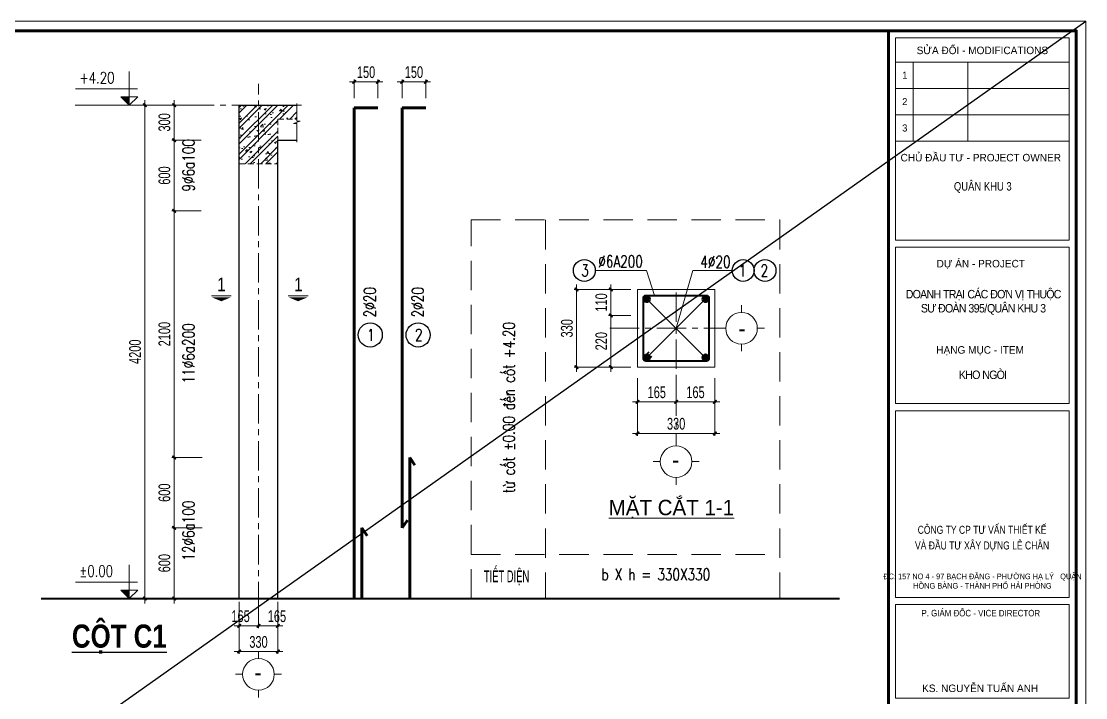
# Model space of a CAD drawing. Header units: millimetres. Extents: x -178395 to 493851, y -561170 to -280028.
# Drawn here: x 97389 to 120051, y -465061 to -450665 of the extents above; entities that cross this region are included whole.
import ezdxf
from ezdxf.enums import TextEntityAlignment as Align

# ---------------------------------------------------------------- set-up
doc = ezdxf.new("R2010")
doc.units = ezdxf.units.MM
doc.header["$MEASUREMENT"] = 0
doc.header["$PDMODE"] = 32
for name, pattern in [('CENTERX2', [4, 2.5, -0.5, 0.5, -0.5]), ('DASHDOT', [1, 0.5, -0.25, 0, -0.25]), ('HIDDEN', [0.375, 0.25, -0.125])]:
    doc.linetypes.add(name, pattern=pattern)
doc.layers.get('Defpoints').update_dxf_attribs({"color": 1})
for name, color, linetype, lineweight in [('08. Net Text', 3, 'Continuous', 13), ('7', 7, 'Continuous', 13), ('EG Dim', 8, 'Continuous', 15), ('EG Khac', 4, 'Continuous', 9), ('EG Net dam3', 1, 'Continuous', 60), ('EG Text1', 3, 'Continuous', 20), ('EG Text2', 7, 'Continuous', 20), ('ISO', 153, 'Continuous', 13), ('Khac', 156, 'Continuous', 9), ('Khungten_LCDI', 7, 'Continuous', 5), ('KICHTHUOC', 8, 'Continuous', 18), ('LC Dim', 8, 'Continuous', 18), ('LC Hatch @ 1', 252, 'Continuous', 9), ('LC ISO', 153, 'Continuous', 13), ('LC Khac', 4, 'Continuous', 9), ('LC MANH DUT', 35, 'HIDDEN', 5), ('LC Net dam2', 6, 'Continuous', 40), ('LC Net dam3', 1, 'Continuous', 60), ('LC Net manh', 133, 'Continuous', 5), ('LC Net thay', 63, 'Continuous', 25), ('LC Net truc', 79, 'DASHDOT', 13), ('LC Text1', 3, 'Continuous', 20), ('LC Text2', 7, 'Continuous', 25), ('TEXT2', 7, 'Continuous', 18)]:
    doc.layers.add(name, color=color, linetype=linetype, lineweight=lineweight)
doc.layers.add('KCS_Plotter', color=11, linetype='Continuous', plot=False)
doc.styles.add('EG 1', font='VHAVANB.TTF')
doc.styles.add('EG Hai', font='VHARIALN.TTF', dxfattribs={"width": 0.7})
doc.styles.add('EG Huy', font='vnsimli.shx', dxfattribs={"width": 0.75})
doc.styles.add('HOATBIF', font='hoatbif.shx', dxfattribs={"width": 0.7})
doc.styles.add('Khungten', font='VHAVAN.TTF', dxfattribs={"width": 0.9, "height": 5000})
doc.styles.add('LC 1', font='VHAVANB.TTF')
doc.styles.add('LC 3', font='vnsimli.shx', dxfattribs={"width": 0.75})
doc.styles.add('LC3', font='VHARIALB.TTF', dxfattribs={"width": 0.8})
doc.styles.add('RMS2', font='romans.shx', dxfattribs={"width": 0.75})
doc.styles.add('Text Khung Ten', font='VHAVAN.TTF')
doc.styles.add('Title', font='VHBLACK.TTF', dxfattribs={"width": 0.8})
doc.styles.add('VNAVANTH', font='VHAVANB.TTF', dxfattribs={"width": 0.6})
doc.dimstyles.new('1-100(1-40)', dxfattribs={"dimscale": 40, "dimtxt": 2.5, "dimasz": 0.35, "dimexe": 0.5, "dimexo": 0, "dimgap": 0.8, "dimtad": 1, "dimdec": 0, "dimzin": 0, "dimdsep": 46, "dimtxsty": 'HOATBIF', "dimblk1": 'DOT', "dimblk2": 'DOT', "dimsah": 1, "dimcen": -1, "dimdle": 1, "dimclrd": 256, "dimclre": 256, "dimclrt": 4, "dimadec": 3, "dimazin": 2, "dimtfac": 0.333333, "dimtdec": 0, "dimtix": 1, "dimtmove": 2, "dimatfit": 3, "dimldrblk": 'DOT', "dimfxl": 1, "dimtvp": 0.833333, "dimtolj": 1, "dimtzin": 0, "dimarcsym": 0})

# ---------------------------------------------------------------- blocks, each defined once
blk = doc.blocks.new('catngang')
at = {"layer": 'EG Khac', "color": 1, "ltscale": 2}
blk.add_line((0, 0), (-4.41, 0), dxfattribs=at)
blk.add_lwpolyline([(-2.21, -1.22, 0, 4.29, 0), (-2.21, -0.33, 2.5, 2.5, 0)], format="xyseb", dxfattribs=at)
at = {"layer": 'EG Khac', "color": 7, "style": 'EG 1'}
blk.add_attdef('MC', text='', height=3, dxfattribs=at).set_placement((-2.21, 2.5), align=Align.MIDDLE_CENTER)
blk = doc.blocks.new('TIEUDE2')
at = {"layer": 'LC Text2', "color": 7, "style": 'LC 1'}
blk.add_attdef('%%UTIªU§Ò', text='', height=3.5, dxfattribs=at).set_placement((0, 0), align=Align.BOTTOM_CENTER)
blk.add_attdef('TL', text='', height=2.2, dxfattribs=at).set_placement((0, -1.8), align=Align.TOP_CENTER)
blk = doc.blocks.new('CT')
at = {"layer": 'LC Khac'}
blk.add_hatch(color=252, dxfattribs=at).paths.add_polyline_path([(3.25, 1.6), (1.64, 1.6), (1.64, 0)])
at = {"layer": 'LC Khac', "color": 9, "ltscale": 50}
for p, q in [((0.05, 3.14), (12, 3.14)), ((12.09, 0), (0, 0))]:
    blk.add_line(p, q, dxfattribs=at)
for points in [[(1.64, 6.43), (1.64, 0)], [(1.64, 0), (0.03, 1.6), (1.64, 1.6)], [(1.64, 0), (3.25, 1.6), (1.64, 1.6)]]:
    blk.add_lwpolyline(points, dxfattribs=at)
at = {"layer": 'LC Khac', "color": 3, "style": 'LC 3', "width": 0.75}
blk.add_attdef('CT', (1.91, 3.5), '', height=2.2, dxfattribs=at)
blk = doc.blocks.new('DOT')
at = {"layer": 'LC Dim'}
blk.add_line((-3, 0), (3, 0), dxfattribs=at)
at = {"layer": 'LC Dim', "color": 4}
blk.add_line((-1, -1), (1, 1), dxfattribs=at)
blk.add_lwpolyline([(0.5, 1), (-1, -0.5), (-0.5, -1), (1, 0.5)], close=True, dxfattribs=at)
blk = doc.blocks.new('*D989')
at = {"layer": 'Defpoints', "color": 0, "ltscale": 2, "transparency": 16777216}
for p in [(-1315.9, 79.3), (-1076.4, 79.3), (-1076.4, -520.7)]:
    blk.add_point(p, dxfattribs=at)
at = {"layer": 'LC Dim', "lineweight": -2, "ltscale": 2, "transparency": 16777216}
for p, q in [((-1076.4, 79.3), (-1335.9, 79.3)), ((-1315.9, -506.7), (-1315.9, 65.3)), ((-1076.4, -520.7), (-1335.9, -520.7))]:
    blk.add_line(p, q, dxfattribs=at)
at = {"layer": 'LC Dim', "lineweight": -2, "ltscale": 2, "transparency": 16777216, "xscale": 14, "yscale": 14, "zscale": 14}
for p, rotation in [((-1315.9, 79.3), 90), ((-1315.9, -520.7), 270)]:
    blk.add_blockref('DOT', p, dxfattribs=dict(at, rotation=rotation))
at = {"layer": 'LC Dim', "color": 4, "ltscale": 2, "transparency": 16777216, "insert": (-1397.9, -220.7), "char_height": 100, "attachment_point": 5, "rotation": 90, "style": 'HOATBIF'}
blk.add_mtext('\\A1;600', dxfattribs=at)
blk = doc.blocks.new('_Dot')
at = {"color": 0, "linetype": 'ByBlock', "lineweight": -2}
blk.add_line((-0.5, 0), (-1, 0), dxfattribs=at)
at = {"color": 0, "linetype": 'ByBlock', "const_width": 0.5}
blk.add_lwpolyline([(-0.25, 0, 1), (0.25, 0, 1)], format="xyb", close=True, dxfattribs=at)
blk = doc.blocks.new('*D990')
at = {"layer": 'Defpoints', "color": 0, "ltscale": 2, "transparency": 16777216}
for p in [(-1315.9, 3379.3), (-1086.4, 3379.3), (-1086.4, 2779.3)]:
    blk.add_point(p, dxfattribs=at)
at = {"layer": 'LC Dim', "lineweight": -2, "ltscale": 2, "transparency": 16777216}
for p, q in [((-1086.4, 3379.3), (-1335.9, 3379.3)), ((-1315.9, 2793.3), (-1315.9, 3365.3)), ((-1086.4, 2779.3), (-1335.9, 2779.3))]:
    blk.add_line(p, q, dxfattribs=at)
at = {"layer": 'LC Dim', "lineweight": -2, "ltscale": 2, "transparency": 16777216, "xscale": 14, "yscale": 14, "zscale": 14}
for p, rotation in [((-1315.9, 3379.3), 90), ((-1315.9, 2779.3), 270)]:
    blk.add_blockref('DOT', p, dxfattribs=dict(at, rotation=rotation))
at = {"layer": 'LC Dim', "color": 4, "ltscale": 2, "transparency": 16777216, "insert": (-1397.9, 3079.3), "char_height": 100, "attachment_point": 5, "rotation": 90, "style": 'HOATBIF'}
blk.add_mtext('\\A1;600', dxfattribs=at)
blk = doc.blocks.new('*D991')
at = {"layer": 'Defpoints', "color": 0, "ltscale": 2, "transparency": 16777216}
for p in [(-1086.4, 2779.3), (-1315.9, 679.3), (-1086.4, 679.3)]:
    blk.add_point(p, dxfattribs=at)
at = {"layer": 'LC Dim', "lineweight": -2, "ltscale": 2, "transparency": 16777216}
for p, q in [((-1086.4, 2779.3), (-1335.9, 2779.3)), ((-1315.9, 2765.3), (-1315.9, 693.3)), ((-1086.4, 679.3), (-1335.9, 679.3))]:
    blk.add_line(p, q, dxfattribs=at)
at = {"layer": 'LC Dim', "lineweight": -2, "ltscale": 2, "transparency": 16777216, "xscale": 14, "yscale": 14, "zscale": 14}
for p, rotation in [((-1315.9, 2779.3), 90), ((-1315.9, 679.3), 270)]:
    blk.add_blockref('DOT', p, dxfattribs=dict(at, rotation=rotation))
at = {"layer": 'LC Dim', "color": 4, "ltscale": 2, "transparency": 16777216, "insert": (-1397.9, 1729.3), "char_height": 100, "attachment_point": 5, "rotation": 90, "style": 'HOATBIF'}
blk.add_mtext('\\A1;2100', dxfattribs=at)
blk = doc.blocks.new('*D992')
at = {"layer": 'Defpoints', "color": 0, "ltscale": 2, "transparency": 16777216}
for p in [(-1086.4, 3679.3), (-1565.9, -520.7), (-1086.4, -520.7)]:
    blk.add_point(p, dxfattribs=at)
at = {"layer": 'LC Dim', "lineweight": -2, "ltscale": 2, "transparency": 16777216}
for p, q in [((-1086.4, 3679.3), (-1585.9, 3679.3)), ((-1565.9, 3665.3), (-1565.9, -506.7)), ((-1086.4, -520.7), (-1585.9, -520.7))]:
    blk.add_line(p, q, dxfattribs=at)
at = {"layer": 'LC Dim', "lineweight": -2, "ltscale": 2, "transparency": 16777216, "xscale": 14, "yscale": 14, "zscale": 14}
for p, rotation in [((-1565.9, 3679.3), 90), ((-1565.9, -520.7), 270)]:
    blk.add_blockref('DOT', p, dxfattribs=dict(at, rotation=rotation))
at = {"layer": 'LC Dim', "color": 4, "ltscale": 2, "transparency": 16777216, "insert": (-1647.9, 1579.3), "char_height": 100, "attachment_point": 5, "rotation": 90, "style": 'HOATBIF'}
blk.add_mtext('\\A1;4200', dxfattribs=at)
blk = doc.blocks.new('*D993')
at = {"layer": 'Defpoints', "color": 0, "ltscale": 2, "transparency": 16777216}
for p in [(-762, -551.2), (-597, -551.2), (-597, -754.7)]:
    blk.add_point(p, dxfattribs=at)
at = {"layer": 'LC Dim', "lineweight": -2, "ltscale": 2, "transparency": 16777216}
for p, q in [((-762, -551.2), (-762, -774.7)), ((-597, -551.2), (-597, -774.7)), ((-748, -754.7), (-611, -754.7))]:
    blk.add_line(p, q, dxfattribs=at)
at = {"layer": 'LC Dim', "lineweight": -2, "ltscale": 2, "transparency": 16777216, "xscale": 14, "yscale": 14, "zscale": 14, "rotation": 180}
blk.add_blockref('DOT', (-762, -754.7), dxfattribs=at)
at = {"layer": 'LC Dim', "lineweight": -2, "ltscale": 2, "transparency": 16777216, "xscale": 14, "yscale": 14, "zscale": 14}
blk.add_blockref('DOT', (-597, -754.7), dxfattribs=at)
at = {"layer": 'LC Dim', "color": 4, "ltscale": 2, "transparency": 16777216, "insert": (-749.4, -672.7), "char_height": 100, "attachment_point": 5, "style": 'HOATBIF'}
blk.add_mtext('\\A1;165', dxfattribs=at)
blk = doc.blocks.new('*D994')
at = {"layer": 'Defpoints', "color": 0, "ltscale": 2, "transparency": 16777216}
for p in [(-597, -551.2), (-432, -551.2), (-432, -754.7)]:
    blk.add_point(p, dxfattribs=at)
at = {"layer": 'LC Dim', "lineweight": -2, "ltscale": 2, "transparency": 16777216}
for p, q in [((-597, -551.2), (-597, -774.7)), ((-432, -551.2), (-432, -774.7)), ((-583, -754.7), (-446, -754.7))]:
    blk.add_line(p, q, dxfattribs=at)
at = {"layer": 'LC Dim', "lineweight": -2, "ltscale": 2, "transparency": 16777216, "xscale": 14, "yscale": 14, "zscale": 14, "rotation": 180}
blk.add_blockref('DOT', (-597, -754.7), dxfattribs=at)
at = {"layer": 'LC Dim', "lineweight": -2, "ltscale": 2, "transparency": 16777216, "xscale": 14, "yscale": 14, "zscale": 14}
blk.add_blockref('DOT', (-432, -754.7), dxfattribs=at)
at = {"layer": 'LC Dim', "color": 4, "ltscale": 2, "transparency": 16777216, "insert": (-439.9, -672.7), "char_height": 100, "attachment_point": 5, "style": 'HOATBIF'}
blk.add_mtext('\\A1;165', dxfattribs=at)
blk = doc.blocks.new('*D995')
at = {"layer": 'Defpoints', "color": 0, "ltscale": 2, "transparency": 16777216}
for p in [(-762, -551.2), (-432, -551.2), (-432, -973.7)]:
    blk.add_point(p, dxfattribs=at)
at = {"layer": 'LC Dim', "lineweight": -2, "ltscale": 2, "transparency": 16777216}
for p, q in [((-762, -551.2), (-762, -993.7)), ((-432, -551.2), (-432, -993.7)), ((-748, -973.7), (-446, -973.7))]:
    blk.add_line(p, q, dxfattribs=at)
at = {"layer": 'LC Dim', "lineweight": -2, "ltscale": 2, "transparency": 16777216, "xscale": 14, "yscale": 14, "zscale": 14, "rotation": 180}
blk.add_blockref('DOT', (-762, -973.7), dxfattribs=at)
at = {"layer": 'LC Dim', "lineweight": -2, "ltscale": 2, "transparency": 16777216, "xscale": 14, "yscale": 14, "zscale": 14}
blk.add_blockref('DOT', (-432, -973.7), dxfattribs=at)
at = {"layer": 'LC Dim', "color": 4, "ltscale": 2, "transparency": 16777216, "insert": (-597, -891.7), "char_height": 100, "attachment_point": 5, "style": 'HOATBIF'}
blk.add_mtext('\\A1;330', dxfattribs=at)
blk = doc.blocks.new('TTRUC')
at = {"layer": 'LC ISO'}
for p, q in [((0, 6.95), (0, 10.13)), ((-6.95, 0), (-10.13, 0)), ((6.95, 0), (10.13, 0)), ((0, -6.95), (0, -10.13))]:
    blk.add_line(p, q, dxfattribs=at)
at = {"layer": 'LC Net manh'}
blk.add_circle((0, 0), 6.95, dxfattribs=at)
blk = doc.blocks.new('theptron1')
at = {"layer": 'LC Net dam3'}
for p, q in [((-0.5, 0), (0.5, 0)), ((-0.35, 0.35), (0.35, -0.35)), ((0.35, 0.35), (-0.35, -0.35)), ((0, 0.5), (0, -0.5))]:
    blk.add_line(p, q, dxfattribs=at)
blk.add_circle((0, 0), 0.5, dxfattribs=at)
blk = doc.blocks.new('*D996')
at = {"layer": 'Defpoints', "color": 0, "ltscale": 2, "transparency": 16777216}
for p in [(2404.5, 1888.9), (2573, 1888.9), (2573, 1448.9)]:
    blk.add_point(p, dxfattribs=at)
at = {"layer": 'LC Dim', "lineweight": -2, "ltscale": 2, "transparency": 16777216}
for p, q in [((2573, 1888.9), (2384.5, 1888.9)), ((2404.5, 1462.9), (2404.5, 1874.9)), ((2573, 1448.9), (2384.5, 1448.9))]:
    blk.add_line(p, q, dxfattribs=at)
at = {"layer": 'LC Dim', "lineweight": -2, "ltscale": 2, "transparency": 16777216, "xscale": 14, "yscale": 14, "zscale": 14}
for p, rotation in [((2404.5, 1888.9), 90), ((2404.5, 1448.9), 270)]:
    blk.add_blockref('DOT', p, dxfattribs=dict(at, rotation=rotation))
at = {"layer": 'LC Dim', "color": 4, "ltscale": 2, "transparency": 16777216, "insert": (2322.5, 1668.9), "char_height": 100, "attachment_point": 5, "rotation": 90, "style": 'HOATBIF'}
blk.add_mtext('\\A1;220', dxfattribs=at)
blk = doc.blocks.new('*D997')
at = {"layer": 'Defpoints', "color": 0, "ltscale": 2, "transparency": 16777216}
for p in [(2404.5, 2108.9), (2573, 2108.9), (2573, 1888.9)]:
    blk.add_point(p, dxfattribs=at)
at = {"layer": 'LC Dim', "lineweight": -2, "ltscale": 2, "transparency": 16777216}
for p, q in [((2573, 2108.9), (2384.5, 2108.9)), ((2404.5, 2122.9), (2404.5, 2136.9)), ((2404.5, 1888.9), (2404.5, 2108.9)), ((2573, 1888.9), (2384.5, 1888.9)), ((2404.5, 1874.9), (2404.5, 1860.9))]:
    blk.add_line(p, q, dxfattribs=at)
at = {"layer": 'LC Dim', "lineweight": -2, "ltscale": 2, "transparency": 16777216, "xscale": 14, "yscale": 14, "zscale": 14}
for p, rotation in [((2404.5, 2108.9), 270), ((2404.5, 1888.9), 90)]:
    blk.add_blockref('DOT', p, dxfattribs=dict(at, rotation=rotation))
at = {"layer": 'LC Dim', "color": 4, "ltscale": 2, "transparency": 16777216, "insert": (2322.5, 1998.9), "char_height": 100, "attachment_point": 5, "rotation": 90, "style": 'HOATBIF'}
blk.add_mtext('\\A1;110', dxfattribs=at)
blk = doc.blocks.new('*D998')
at = {"layer": 'Defpoints', "color": 0, "ltscale": 2, "transparency": 16777216}
for p in [(2111.6, 2108.9), (2573, 2108.9), (2573, 1448.9)]:
    blk.add_point(p, dxfattribs=at)
at = {"layer": 'LC Dim', "lineweight": -2, "ltscale": 2, "transparency": 16777216}
for p, q in [((2573, 2108.9), (2091.6, 2108.9)), ((2111.6, 1462.9), (2111.6, 2094.9)), ((2573, 1448.9), (2091.6, 1448.9))]:
    blk.add_line(p, q, dxfattribs=at)
at = {"layer": 'LC Dim', "lineweight": -2, "ltscale": 2, "transparency": 16777216, "xscale": 14, "yscale": 14, "zscale": 14}
for p, rotation in [((2111.6, 2108.9), 90), ((2111.6, 1448.9), 270)]:
    blk.add_blockref('DOT', p, dxfattribs=dict(at, rotation=rotation))
at = {"layer": 'LC Dim', "color": 4, "ltscale": 2, "transparency": 16777216, "insert": (2029.6, 1778.9), "char_height": 100, "attachment_point": 5, "rotation": 90, "style": 'HOATBIF'}
blk.add_mtext('\\A1;330', dxfattribs=at)
blk = doc.blocks.new('*D999')
at = {"layer": 'Defpoints', "color": 0, "ltscale": 2, "transparency": 16777216}
for p in [(2959.7, 1355.1), (3289.7, 1355.1), (2959.7, 1151.6)]:
    blk.add_point(p, dxfattribs=at)
at = {"layer": 'LC Dim', "lineweight": -2, "ltscale": 2, "transparency": 16777216}
for p, q in [((2959.7, 1355.1), (2959.7, 1131.6)), ((3289.7, 1355.1), (3289.7, 1131.6)), ((3275.7, 1151.6), (2973.7, 1151.6))]:
    blk.add_line(p, q, dxfattribs=at)
at = {"layer": 'LC Dim', "lineweight": -2, "ltscale": 2, "transparency": 16777216, "xscale": 14, "yscale": 14, "zscale": 14, "rotation": 180}
blk.add_blockref('DOT', (2959.7, 1151.6), dxfattribs=at)
at = {"layer": 'LC Dim', "lineweight": -2, "ltscale": 2, "transparency": 16777216, "xscale": 14, "yscale": 14, "zscale": 14}
blk.add_blockref('DOT', (3289.7, 1151.6), dxfattribs=at)
at = {"layer": 'LC Dim', "color": 4, "ltscale": 2, "transparency": 16777216, "insert": (3124.7, 1233.6), "char_height": 100, "attachment_point": 5, "style": 'HOATBIF'}
blk.add_mtext('\\A1;165', dxfattribs=at)
blk = doc.blocks.new('*D1000')
at = {"layer": 'Defpoints', "color": 0, "ltscale": 2, "transparency": 16777216}
for p in [(2629.7, 1355.1), (2959.7, 1355.1), (2629.7, 1151.6)]:
    blk.add_point(p, dxfattribs=at)
at = {"layer": 'LC Dim', "lineweight": -2, "ltscale": 2, "transparency": 16777216}
for p, q in [((2629.7, 1355.1), (2629.7, 1131.6)), ((2959.7, 1355.1), (2959.7, 1131.6)), ((2945.7, 1151.6), (2643.7, 1151.6))]:
    blk.add_line(p, q, dxfattribs=at)
at = {"layer": 'LC Dim', "lineweight": -2, "ltscale": 2, "transparency": 16777216, "xscale": 14, "yscale": 14, "zscale": 14, "rotation": 180}
blk.add_blockref('DOT', (2629.7, 1151.6), dxfattribs=at)
at = {"layer": 'LC Dim', "lineweight": -2, "ltscale": 2, "transparency": 16777216, "xscale": 14, "yscale": 14, "zscale": 14}
blk.add_blockref('DOT', (2959.7, 1151.6), dxfattribs=at)
at = {"layer": 'LC Dim', "color": 4, "ltscale": 2, "transparency": 16777216, "insert": (2794.7, 1233.6), "char_height": 100, "attachment_point": 5, "style": 'HOATBIF'}
blk.add_mtext('\\A1;165', dxfattribs=at)
blk = doc.blocks.new('*D1001')
at = {"layer": 'Defpoints', "color": 0, "ltscale": 2, "transparency": 16777216}
for p in [(2629.7, 1355.1), (3289.7, 1355.1), (2629.7, 883.7)]:
    blk.add_point(p, dxfattribs=at)
at = {"layer": 'LC Dim', "lineweight": -2, "ltscale": 2, "transparency": 16777216}
for p, q in [((2629.7, 1355.1), (2629.7, 863.7)), ((3289.7, 1355.1), (3289.7, 863.7)), ((3275.7, 883.7), (2643.7, 883.7))]:
    blk.add_line(p, q, dxfattribs=at)
at = {"layer": 'LC Dim', "lineweight": -2, "ltscale": 2, "transparency": 16777216, "xscale": 14, "yscale": 14, "zscale": 14, "rotation": 180}
blk.add_blockref('DOT', (2629.7, 883.7), dxfattribs=at)
at = {"layer": 'LC Dim', "lineweight": -2, "ltscale": 2, "transparency": 16777216, "xscale": 14, "yscale": 14, "zscale": 14}
blk.add_blockref('DOT', (3289.7, 883.7), dxfattribs=at)
at = {"layer": 'LC Dim', "color": 4, "ltscale": 2, "transparency": 16777216, "insert": (2959.7, 965.7), "char_height": 100, "attachment_point": 5, "style": 'HOATBIF'}
blk.add_mtext('\\A1;330', dxfattribs=at)
blk = doc.blocks.new('*D1004')
at = {"layer": 'Defpoints', "color": 0, "ltscale": 2, "transparency": 16777216}
for p in [(-1315.9, 3679.3), (-1086.4, 3679.3), (-1086.4, 3379.3)]:
    blk.add_point(p, dxfattribs=at)
at = {"layer": 'LC Dim', "lineweight": -2, "ltscale": 2, "transparency": 16777216}
for p, q in [((-1086.4, 3679.3), (-1335.9, 3679.3)), ((-1315.9, 3393.3), (-1315.9, 3665.3)), ((-1086.4, 3379.3), (-1335.9, 3379.3))]:
    blk.add_line(p, q, dxfattribs=at)
at = {"layer": 'LC Dim', "lineweight": -2, "ltscale": 2, "transparency": 16777216, "xscale": 14, "yscale": 14, "zscale": 14}
for p, rotation in [((-1315.9, 3679.3), 90), ((-1315.9, 3379.3), 270)]:
    blk.add_blockref('DOT', p, dxfattribs=dict(at, rotation=rotation))
at = {"layer": 'LC Dim', "color": 4, "ltscale": 2, "transparency": 16777216, "insert": (-1397.9, 3531.9), "char_height": 100, "attachment_point": 5, "rotation": 90, "style": 'HOATBIF'}
blk.add_mtext('\\A1;300', dxfattribs=at)
blk = doc.blocks.new('*D1005')
at = {"layer": 'Defpoints', "color": 0, "ltscale": 2, "transparency": 16777216}
for p in [(218.7, 3876.8), (218.7, 3737.8), (419, 3737.8)]:
    blk.add_point(p, dxfattribs=at)
at = {"layer": 'LC Dim', "lineweight": -2, "ltscale": 2, "transparency": 16777216}
for p, q in [((204.7, 3876.8), (190.7, 3876.8)), ((218.7, 3737.8), (218.7, 3896.8)), ((419, 3876.8), (218.7, 3876.8)), ((419, 3737.8), (419, 3896.8)), ((433, 3876.8), (447, 3876.8))]:
    blk.add_line(p, q, dxfattribs=at)
at = {"layer": 'LC Dim', "lineweight": -2, "ltscale": 2, "transparency": 16777216, "xscale": 14, "yscale": 14, "zscale": 14}
blk.add_blockref('DOT', (218.7, 3876.8), dxfattribs=at)
at = {"layer": 'LC Dim', "lineweight": -2, "ltscale": 2, "transparency": 16777216, "xscale": 14, "yscale": 14, "zscale": 14, "rotation": 180}
blk.add_blockref('DOT', (419, 3876.8), dxfattribs=at)
at = {"layer": 'LC Dim', "color": 4, "ltscale": 2, "transparency": 16777216, "insert": (318.9, 3958.8), "char_height": 100, "attachment_point": 5, "style": 'HOATBIF'}
blk.add_mtext('\\A1;150', dxfattribs=at)
blk = doc.blocks.new('TIEUDE1')
at = {"layer": 'LC Text2', "color": 7, "style": 'LC 1'}
blk.add_attdef('TIªU§Ò', text='', height=5, dxfattribs=at).set_placement((0, 0), align=Align.BOTTOM_CENTER)
blk.add_attdef('TL', text='', height=3, dxfattribs=at).set_placement((0, -2), align=Align.TOP_CENTER)
blk = doc.blocks.new('*D1006')
at = {"layer": 'Defpoints', "color": 0, "ltscale": 2, "transparency": 16777216}
for p in [(626.6, 3876.8), (626.6, 3737.8), (826.9, 3737.8)]:
    blk.add_point(p, dxfattribs=at)
at = {"layer": 'LC Dim', "lineweight": -2, "ltscale": 2, "transparency": 16777216}
for p, q in [((612.6, 3876.8), (598.6, 3876.8)), ((626.6, 3737.8), (626.6, 3896.8)), ((826.9, 3876.8), (626.6, 3876.8)), ((826.9, 3737.8), (826.9, 3896.8)), ((840.9, 3876.8), (854.9, 3876.8))]:
    blk.add_line(p, q, dxfattribs=at)
at = {"layer": 'LC Dim', "lineweight": -2, "ltscale": 2, "transparency": 16777216, "xscale": 14, "yscale": 14, "zscale": 14}
blk.add_blockref('DOT', (626.6, 3876.8), dxfattribs=at)
at = {"layer": 'LC Dim', "lineweight": -2, "ltscale": 2, "transparency": 16777216, "xscale": 14, "yscale": 14, "zscale": 14, "rotation": 180}
blk.add_blockref('DOT', (826.9, 3876.8), dxfattribs=at)
at = {"layer": 'LC Dim', "color": 4, "ltscale": 2, "transparency": 16777216, "insert": (726.8, 3958.8), "char_height": 100, "attachment_point": 5, "style": 'HOATBIF'}
blk.add_mtext('\\A1;150', dxfattribs=at)
blk = doc.blocks.new('*D1007')
at = {"layer": 'Defpoints', "color": 0, "ltscale": 2, "transparency": 16777216}
for p in [(-1315.9, 679.3), (-1076.4, 679.3), (-1076.4, 79.3)]:
    blk.add_point(p, dxfattribs=at)
at = {"layer": 'LC Dim', "lineweight": -2, "ltscale": 2, "transparency": 16777216}
for p, q in [((-1076.4, 679.3), (-1335.9, 679.3)), ((-1315.9, 93.3), (-1315.9, 665.3)), ((-1076.4, 79.3), (-1335.9, 79.3))]:
    blk.add_line(p, q, dxfattribs=at)
at = {"layer": 'LC Dim', "lineweight": -2, "ltscale": 2, "transparency": 16777216, "xscale": 14, "yscale": 14, "zscale": 14}
for p, rotation in [((-1315.9, 679.3), 90), ((-1315.9, 79.3), 270)]:
    blk.add_blockref('DOT', p, dxfattribs=dict(at, rotation=rotation))
at = {"layer": 'LC Dim', "color": 4, "ltscale": 2, "transparency": 16777216, "insert": (-1397.9, 379.3), "char_height": 100, "attachment_point": 5, "rotation": 90, "style": 'HOATBIF'}
blk.add_mtext('\\A1;600', dxfattribs=at)
blk = doc.blocks.new('lcdi fix')
at = {"layer": 'Defpoints', "lineweight": 0}
blk.add_lwpolyline([(-1200, -14850), (-1200, 14850), (40800, 14850), (40800, -14850)], close=True, dxfattribs=at)
at = {"layer": 'Khungten_LCDI', "color": 5, "lineweight": 60}
blk.add_line((36600, 14650), (36600, -14650), dxfattribs=at)
at = {"layer": 'Khungten_LCDI', "color": 5, "lineweight": 25}
blk.add_line((40600, -14650), (40600, 14650), dxfattribs=at)
at = {"layer": 'Khungten_LCDI', "color": 9, "lineweight": 15}
for p, q in [((36750, 13981), (40450, 13981)), ((37123, 13981), (37123, 12297)), ((38293, 13981), (38293, 12297)), ((36750, 13420), (40450, 13420)), ((36750, 12858), (40450, 12858)), ((36750, 12297), (40450, 12297))]:
    blk.add_line(p, q, dxfattribs=at)
at = {"layer": 'Khungten_LCDI', "color": 5, "lineweight": 60}
blk.add_lwpolyline([(0, -14650), (0, 14650), (40600, 14650), (40600, -14650)], close=True, dxfattribs=at)
at = {"layer": 'Khungten_LCDI', "color": 9, "lineweight": 15}
for points in [[(36750, 10190), (40450, 10190), (40450, 14500), (36750, 14500)], [(36750, 6712), (40450, 6712), (40450, 10040), (36750, 10040)], [(36750, 2587), (40450, 2587), (40450, 6562), (36750, 6562)], [(36750, 446), (40450, 446), (40450, 2437), (36750, 2437)]]:
    blk.add_lwpolyline(points, close=True, dxfattribs=at)
at = {"color": 7}
for s, style, p in [('söa ®æi - modifications', 'Khungten', (38600, 14151)), ('chñ ®Çu t\xad - project owner', 'Khungten', (38566, 11868)), ('dù ¸n - project', 'Khungten', (38566, 9612)), ('h¹ng môc - item', 'Khungten', (38552, 7776)), ('ks. nguyÔn tuÊn anh', 'VNAVANTH', (38553, 574))]:
    blk.add_text(s, height=160, dxfattribs=dict(at, style=style)).set_placement(p, align=Align.CENTER)
for s, height, style, width, p in [('c«ng ty cp t\xad vÊn thiÕt kÕ', 170, 'Title', 0.8, (38594, 3942)), ('vµ ®Çu t\xad x©y dùng lª ch©n', 170, 'Title', 0.8, (38594, 3609)), ('P. gi¸m ®èc - VICE director', 140, 'Khungten', 0.9, (38566, 2184))]:
    blk.add_text(s, height=height, dxfattribs=dict(at, style=style, width=width)).set_placement(p, align=Align.CENTER)
at = {"color": 4, "char_height": 180, "attachment_point": 5, "style": 'Khungten'}
for s, insert, width in [('{\\f.VnArialH|b0|i0|c0|p34;\\W0.8;qu©n khu 3}', (38609, 11313), 2315.24), ('{\\f.VnArialH|b0|i0|c0|p34;\\W0.9;\\T0.9;doanh tr¹i c¸c ®¬n vÞ thuéc s\xad ®oµn 395/qu©n khu 3}', (38617, 8868), 3461.97), ('{\\f.VnArialH|b0|i0|c0|p34;\\T0.9;kho ngßi}', (38609, 7325), 3712.56)]:
    blk.add_mtext(s, dxfattribs=dict(at, insert=insert, width=width))
at = {"color": 7, "insert": (38600, 3096), "char_height": 120, "attachment_point": 2, "style": 'Khungten'}
blk.add_mtext_dynamic_manual_height_columns('®c: 157 no 4 - 97 b¹ch ®»ng - ph\xadêng h¹ lý   quËn hång bµng - thµnh phè h¶i phßng ', width=3886.57, gutter_width=25, heights=[0], dxfattribs=at)
at = {"color": 7, "style": 'Khungten', "width": 0.8}
for tag, p in [('REVISION', (39499, -10746)), ('NGAYHT', (39546, -11609))]:
    blk.add_attdef(tag, text='', height=200, dxfattribs=at).set_placement(p, align=Align.CENTER)
at = {"layer": '08. Net Text', "color": 7, "style": 'Text Khung Ten'}
blk.add_text('1', height=150, dxfattribs=at).set_placement((36892, 13627))
at = {"layer": '08. Net Text', "color": 7, "ltscale": 2, "style": 'Text Khung Ten'}
for s, p in [('2', (36892, 13065)), ('3', (36892, 12504))]:
    blk.add_text(s, height=150, dxfattribs=at).set_placement(p)
at = {"layer": 'LC Text1', "color": 3, "style": 'LC 1', "width": 1.834006}
for tag, p, p2 in [('TENBANVE1', (36913, -8886), (40339, -8886)), ('TENBANVE2', (36913, -9562), (40339, -9562))]:
    blk.add_attdef(tag, text='', height=250, dxfattribs=at).set_placement(p, p2, align=Align.FIT)
at = {"layer": 'LC Text1', "style": 'Title', "width": 0.7}
blk.add_attdef('SOBANVE', text='', height=250, dxfattribs=at).set_placement((39562, -13896), align=Align.CENTER)
blk = doc.blocks.new('fdsg')
at = {"layer": 'LC Hatch @ 1', "ltscale": 250}
h = blk.add_hatch(dxfattribs=at)
h.set_pattern_fill('BTCT', color=256, scale=25)
h.set_pattern_definition([(50, (0, 0), (179.315, -15.688), [18.75, -206.25]), (355, (0, 0), (-34.688, 188.048), [15, -165]), (100.4514, (14.94, -1.3), (144.627, 172.36), [15.935, -175.2855]), (46.184, (0, 50), (266.81, -41.38), [28.125, -309.375]), (96.636, (22.23, 46.55), (233.666, 243.53), [23.903, -262.928]), (351.184, (0, 50), (233.665, 243.53), [22.5, -247.5]), (21, (25, 37.5), (149.227, -100.655), [18.75, -206.25]), (326, (25, 37.5), (60.829, 181.2875), [15, -165]), (71.4514, (37.44, 29.11), (210.056, 80.633), [15.935, -175.2855]), (37.5, (0, 0), (3.04, 83.2235), [0, -163, 0, -167.5, 0, -165.625]), (7.5, (0, 0), (65.7674, 98.603), [0, -95.5, 0, -159.25, 0, -63.125]), (327.5, (-55.75, 0), (133.4556, -5.6387), [0, -62.5, 0, -195, 0, -258.75]), (317.5, (-80.75, 0), (145.7965, 25.0262), [0, -81.25, 0, -129.5, 0, -183.75]), (45, (0, 0), (-66.2913, 66.2913), []), (45, (44.19, 0), (-66.2913, 66.2913), [])])
h.paths.add_polyline_path([(-597, 3679.3), (-762, 3679.3), (-762, 3179.3), (-597, 3179.3)])
h.paths.add_polyline_path([(-432, 3559.3), (-269.1, 3559.3), (-269.1, 3679.3), (-597, 3679.3), (-597, 3179.3), (-432, 3179.3)])
at = {"layer": '7'}
blk.add_lwpolyline([(3289.7, 2108.9), (3289.7, 1448.9), (2629.7, 1448.9), (2629.7, 2108.9)], close=True, dxfattribs=at)
at = {"layer": 'EG Net dam3', "ltscale": 500}
for p, q in [((218.7, -520.7), (218.7, 3654.3)), ((218.7, 3654.3), (419, 3654.3)), ((626.6, 79.3), (626.6, 3654.3)), ((626.6, 3654.3), (826.9, 3654.3)), ((690.9, -520.7), (690.9, 679.3)), ((690.9, 679.3), (735, 612.7)), ((670.7, 145.9), (626.6, 79.3)), ((283.1, -520.7), (283.1, 79.3)), ((283.1, 79.3), (327.1, 12.7))]:
    blk.add_line(p, q, dxfattribs=at)
at = {"layer": 'ISO'}
blk.add_lwpolyline([(-269.1, 3691.2), (-269.1, 3543.5), (-241.4, 3543.5), (-299.6, 3522.5), (-269.1, 3522.5), (-269.1, 3363.2)], dxfattribs=at)
at = {"layer": 'LC Dim', "ltscale": 2}
for p, q in [((2708.2, 2271.2), (2271.2, 2271.2)), ((2774.2, 2058.3), (2708.2, 2271.2)), ((3161.3, 2270.7), (3437.1, 2270.7)), ((2710.8, 1530.5), (3208.1, 2027.8)), ((2710.8, 2027.4), (3208.1, 1530))]:
    blk.add_line(p, q, dxfattribs=at)
at = {"layer": 'LC MANH DUT', "ltscale": 200}
for p, q in [((-432, 3559.3), (-432, 3179.3)), ((-432, 3559.3), (-269.1, 3559.3)), ((-762, 3179.3), (-432, 3179.3))]:
    blk.add_line(p, q, dxfattribs=at)
at = {"layer": 'LC MANH DUT', "ltscale": 1000}
for p, q in [((1846.1, 2700.8), (1846.1, -520.7)), ((1214.9, -146.4), (3842.4, -146.4)), ((1214.9, -520.7), (3842.4, -520.7))]:
    blk.add_line(p, q, dxfattribs=at)
blk.add_lwpolyline([(1214.9, -520.7), (1214.9, 2700.8), (3842.4, 2700.8), (3842.4, -520.7)], dxfattribs=at)
at = {"layer": 'LC Net dam2'}
for p, q in [((2680.5, 1533.9), (2730.9, 1577.2)), ((2703.2, 1499.6), (2753.6, 1542.9))]:
    blk.add_line(p, q, dxfattribs=at)
blk.add_lwpolyline([(3238.9, 2038.3), (3238.9, 1519.6, -0.414214), (3218.9, 1499.6), (2700.5, 1499.6, -0.414214), (2680.5, 1519.6), (2680.5, 2038.3, -0.414214), (2700.5, 2058.3), (3218.9, 2058.3, -0.414214)], format="xyb", close=True, dxfattribs=at)
at = {"layer": 'LC Net dam2', "ltscale": 2}
blk.add_lwpolyline([(-2449, -520.7), (4352, -520.7)], dxfattribs=at)
at = {"layer": 'LC Net thay'}
for p, q in [((-762, -520.7), (-762, 3679.3)), ((-762, 3679.3), (-269.1, 3679.3)), ((-432, -520.7), (-432, 3379.3)), ((-432, 3379.3), (-269.1, 3379.3))]:
    blk.add_line(p, q, dxfattribs=at)
at = {"layer": 'LC Net truc', "linetype": 'CENTERX2', "ltscale": 100}
for p, q in [((-597, -630.8), (-597, 3861.2)), ((-1624.4, 3679.3), (-231.6, 3679.3)), ((2959.7, 2082.9), (2959.7, 840.4)), ((2394.9, 1779.5), (3319.9, 1779.5)), ((-597, -973.7), (-597, -1002.6))]:
    blk.add_line(p, q, dxfattribs=at)
at = {"layer": 'LC Text2', "linetype": 'ByBlock'}
for centre, radius in [((2178.1, 2271.2), 93.1), ((3530.1, 2270.7), 93.1), ((3716.2, 2270.7), 93.1), ((354.7, 1722.5), 102.9), ((762.6, 1722.5), 102.9)]:
    blk.add_circle(centre, radius, dxfattribs=at)
at = {"layer": 'EG Dim', "yscale": 42.40098003740422}
for p, xscale, zscale, rotation in [((2710.8, 2027.4), 42.40098003740422, 42.40098003740422, 90), ((3208.6, 2027.4), -42.40098003740422, 42.40098003745079, 270), ((2710.8, 1530.5), -42.40098003740422, 42.40098003745079, 90), ((3208.6, 1530.5), 42.40098003740422, 42.40098003740422, 270)]:
    blk.add_blockref('theptron1', p, dxfattribs=dict(at, xscale=xscale, zscale=zscale, rotation=rotation))
at = {"layer": 'EG Text1'}
ref = blk.add_blockref('CT', (-1624.4, 3679.3), dxfattribs=dict(at, xscale=-44.25072279153392, yscale=44.25072279159212, zscale=44.25072279160228))
ref.add_attrib('CT', '+4.20', (-2123.6, 3862.6), dxfattribs={"layer": 'Khac', "color": 3, "height": 97.35, "style": 'EG Huy', "width": 0.75})
ref = blk.add_blockref('CT', (-1624.4, -520.7), dxfattribs=dict(at, xscale=-44.25072279153392, yscale=44.25072279159212, zscale=44.25072279160228))
ref.add_attrib('CT', '%%p0.00', (-2123.6, -337.4), dxfattribs={"layer": 'Khac', "color": 3, "height": 97.35, "style": 'EG Huy', "width": 0.75})
at = {"layer": 'EG Text2'}
ref = blk.add_blockref('catngang', (-828.5, 2056), dxfattribs=dict(at, xscale=38.47888938407414, yscale=38.47888938407414, zscale=38.47888938407414))
ref.add_attrib('MC', '1', dxfattribs={"layer": 'Khac', "color": 7, "height": 115.4, "style": 'EG Hai'}).set_placement((-913.4, 2152.2), align=Align.MIDDLE_CENTER)
ref = blk.add_blockref('catngang', (-344.9, 2056), dxfattribs=dict(at, xscale=-38.47888938407414, yscale=38.47888938395772, zscale=38.47888938399652))
ref.add_attrib('MC', '1', dxfattribs={"layer": 'Khac', "color": 7, "height": 115.4, "style": 'EG Hai'}).set_placement((-257, 2152.2), align=Align.MIDDLE_CENTER)
ref = blk.add_blockref('TIEUDE2', (2919.2, 148.5), dxfattribs=dict(at, xscale=38.47888938407414, yscale=38.47888938407414, zscale=38.47888938407414))
ref.add_attrib('%%UTIªU§Ò', '%%UmÆt c¾t 1-1', dxfattribs={"layer": 'TEXT2', "color": 7, "height": 130.68, "style": 'EG 1'}).set_placement((2919.2, 148.5), align=Align.BOTTOM_CENTER)
at = {"layer": 'KICHTHUOC', "xscale": 19.39036266761832, "yscale": 19.39036266761832, "zscale": 19.39036266761832}
for p in [(3516.4, 1779.5), (2959.7, 644), (-597, -1166.5)]:
    blk.add_blockref('TTRUC', p, dxfattribs=at)
at = {"layer": 'LC Text2'}
ref = blk.add_blockref('TIEUDE1', (-1782.2, -999.1), dxfattribs=dict(at, xscale=40, yscale=40, zscale=40))
ref.add_attrib('TIªU§Ò', '%%UCéT c1', dxfattribs={"color": 7, "height": 196.98, "style": 'LC3', "width": 0.8}).set_placement((-1782.2, -999.1), align=Align.BOTTOM_CENTER)
at = {"layer": 'EG Text1', "color": 3, "style": 'EG Huy', "width": 0.75}
blk.add_text('tõ cèt %%P0.00 ®Õn cèt +4.20', height=100, rotation=90, dxfattribs=at).set_placement((1585.5, 376.1))
blk.add_text('b X h = 330X330', height=100, dxfattribs=at).set_placement((2323.9, -366.4))
at = {"layer": 'EG Text2', "linetype": 'ByBlock', "style": 'RMS2', "width": 0.75}
for s, p in [('9%%C6a100', (-1143.1, 2943.2)), ('2%%C20', (401.5, 1872)), ('2%%C20', (809.4, 1872)), ('11%%C6a200', (-1143.1, 1309.9)), ('12%%C6a100', (-1143.1, -199.3))]:
    blk.add_text(s, height=100, rotation=90, dxfattribs=at).set_placement(p)
at = {"layer": 'EG Text2', "lineweight": -2, "style": 'EG Hai', "width": 0.7}
blk.add_text('tiÕt diÖn', height=100, dxfattribs=at).set_placement((1322.2, -383.1))
at = {"layer": 'LC Text1', "ltscale": 0.2, "style": 'LC 1', "width": 0.9}
for p in [(3520.2, 1658.1), (2956.1, 541.2), (-600.6, -1269.3)]:
    blk.add_text('-', height=150, dxfattribs=at).set_placement(p, align=Align.BOTTOM_CENTER)
at = {"layer": 'LC Text2', "linetype": 'ByBlock', "style": 'LC 3', "width": 0.75}
for s, p in [('%%C6A200', (2296.7, 2298.4)), ('4%%C20', (3166.1, 2294.8))]:
    blk.add_text(s, height=100, dxfattribs=at).set_placement(p)
for s, p in [('3', (2183.4, 2271.2)), ('1', (3524.9, 2270.7)), ('2', (3711, 2270.7)), ('1', (360.5, 1722.5)), ('2', (768.4, 1722.5))]:
    blk.add_text(s, height=100, dxfattribs=at).set_placement(p, align=Align.MIDDLE_CENTER)
at = {"layer": 'LC Dim', "ltscale": 2}
for base, p1, p2, picture, middle in [((218.7, 3876.8), (419, 3737.8), (218.7, 3737.8), '*D1005', (318.9, 3958.8)), ((626.6, 3876.8), (826.9, 3737.8), (626.6, 3737.8), '*D1006', (726.8, 3958.8))]:
    dim = blk.add_linear_dim(base=base, p1=p1, p2=p2, angle=180, text='150', dimstyle='1-100(1-40)', dxfattribs=at)
    dim.commit()
    dim.dimension.update_dxf_attribs({"geometry": picture, "text_midpoint": middle})
for base, p1, p2, picture, middle in [((-1565.9, -520.7), (-1086.4, 3679.3), (-1086.4, -520.7), '*D992', (-1647.9, 1579.3)), ((-1315.9, 3379.3), (-1086.4, 2779.3), (-1086.4, 3379.3), '*D990', (-1397.9, 3079.3)), ((-1315.9, 679.3), (-1086.4, 2779.3), (-1086.4, 679.3), '*D991', (-1397.9, 1729.3)), ((-1315.9, 679.3), (-1076.4, 79.3), (-1076.4, 679.3), '*D1007', (-1397.9, 379.3)), ((-1315.9, 79.3), (-1076.4, -520.7), (-1076.4, 79.3), '*D989', (-1397.9, -220.7))]:
    dim = blk.add_linear_dim(base=base, p1=p1, p2=p2, angle=90, dimstyle='1-100(1-40)', dxfattribs=at)
    dim.commit()
    dim.dimension.update_dxf_attribs({"geometry": picture, "text_midpoint": middle})
dim = blk.add_linear_dim(base=(-1315.9, 3679.3), p1=(-1086.4, 3379.3), p2=(-1086.4, 3679.3), angle=270, dimstyle='1-100(1-40)', dxfattribs=at)
dim.commit()
dim.dimension.update_dxf_attribs({"geometry": '*D1004', "text_midpoint": (-1397.9, 3531.9), "dimtype": 160})
for base, p1, p2, angle, picture, middle in [((2111.6, 2108.9), (2573, 1448.9), (2573, 2108.9), 90, '*D998', (2029.6, 1778.9)), ((2404.5, 2108.9), (2573, 1888.9), (2573, 2108.9), 90, '*D997', (2322.5, 1998.9)), ((2404.5, 1888.9), (2573, 1448.9), (2573, 1888.9), 90, '*D996', (2322.5, 1668.9)), ((2629.7, 1151.6), (2959.7, 1355.1), (2629.7, 1355.1), 180, '*D1000', (2794.7, 1233.6)), ((2629.7, 883.7), (3289.7, 1355.1), (2629.7, 1355.1), 180, '*D1001', (2959.7, 965.7)), ((2959.7, 1151.6), (3289.7, 1355.1), (2959.7, 1355.1), 180, '*D999', (3124.7, 1233.6))]:
    dim = blk.add_linear_dim(base=base, p1=p1, p2=p2, angle=angle, dimstyle='1-100(1-40)', override={"dimlfac": 0.5}, dxfattribs=at)
    dim.commit()
    dim.dimension.update_dxf_attribs({"geometry": picture, "text_midpoint": middle})
for base, p1, p2, picture, middle in [((-597, -754.7), (-762, -551.2), (-597, -551.2), '*D993', (-749.4, -672.7)), ((-432, -754.7), (-597, -551.2), (-432, -551.2), '*D994', (-439.9, -672.7))]:
    dim = blk.add_linear_dim(base=base, p1=p1, p2=p2, dimstyle='1-100(1-40)', dxfattribs=at)
    dim.commit()
    dim.dimension.update_dxf_attribs({"geometry": picture, "text_midpoint": middle, "dimtype": 160})
dim = blk.add_linear_dim(base=(-432, -973.7), p1=(-762, -551.2), p2=(-432, -551.2), dimstyle='1-100(1-40)', dxfattribs=at)
dim.commit()
dim.dimension.update_dxf_attribs({"geometry": '*D995', "text_midpoint": (-597, -891.7)})
blk.add_leader([(2959.7, 1779.5), (3102, 2270.7), (3437.1, 2270.7)], dimstyle='1-100(1-40)', override={"dimlfac": 0.5}, dxfattribs=at)

msp = doc.modelspace()

# ---------------------------------------------------------------- linework, layer by layer
at = {"layer": 'KCS_Plotter', "ltscale": 750}
msp.add_line((78051, -480365.4), (120051, -450665.4), dxfattribs=at)

# ---------------------------------------------------------------- block references
at = {"layer": 'LC Dim', "xscale": 2.5, "yscale": 2.5, "zscale": 2.5}
msp.add_blockref('fdsg', (103931.9, -461646.4), dxfattribs=at)
at = {"layer": 'LC Net thay'}
msp.add_blockref('lcdi fix', (79251, -465515.4), dxfattribs=at)

doc.saveas('drawing.dxf')
